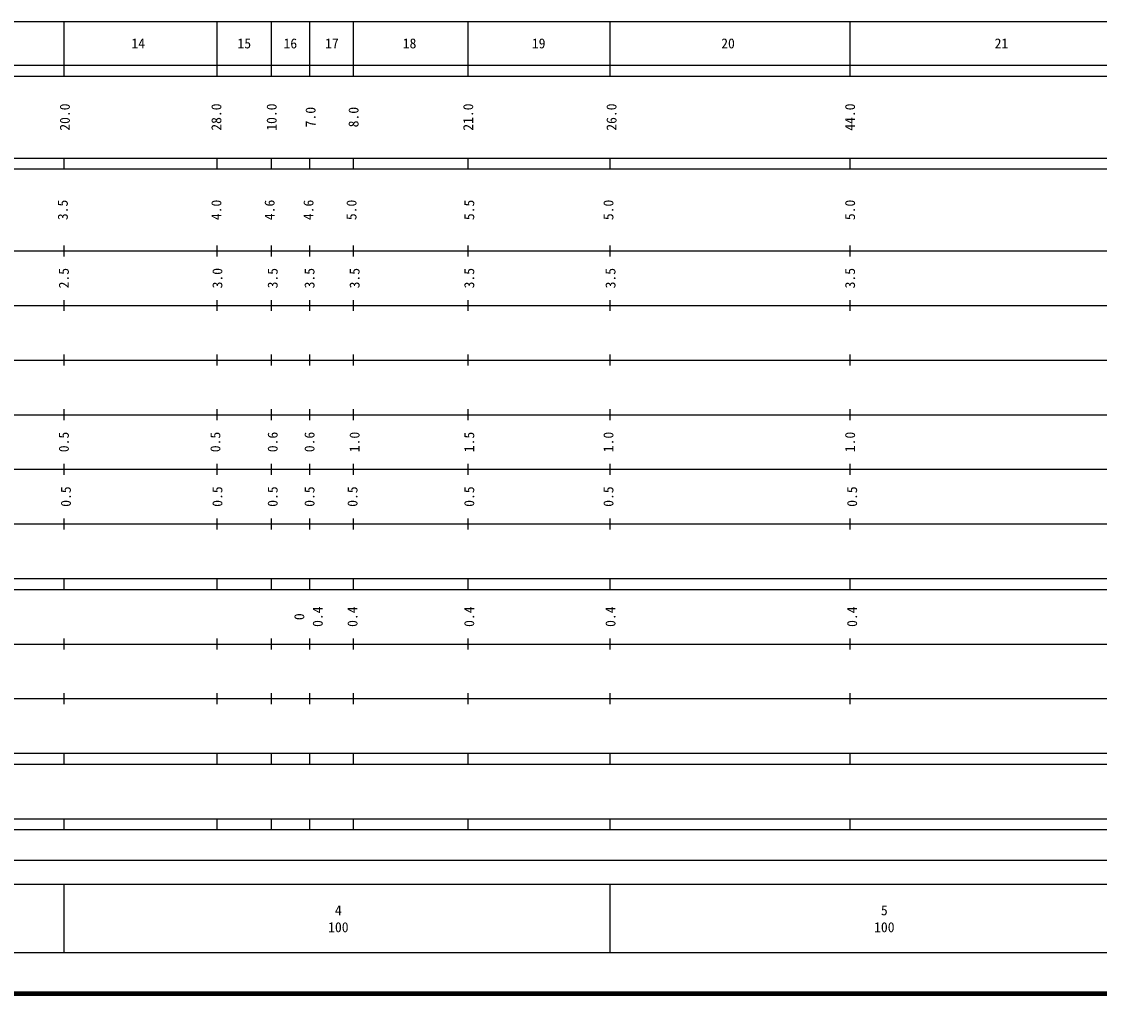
# Model space of a CAD drawing. Units: millimetres on the paper, enlarged 1000 times. Extents: x 40000 to 680000, y 20000 to 380000.
# Drawn here: x 260264 to 457689, y 20000 to 198000 of the extents above; entities that cross this region are included whole.
import ezdxf
from ezdxf.enums import TextEntityAlignment as Align

# ---------------------------------------------------------------- set-up
doc = ezdxf.new("R2010")
doc.units = ezdxf.units.MM
doc.header["$LTSCALE"] = 1000
doc.layers.add('M-TTL', color=2, linetype='Continuous', lineweight=140)
doc.layers.add('M-TTL-BAND', color=7, linetype='Continuous', lineweight=25)
doc.styles.add('ＭＳ ゴシック', font='')
doc.styles.get('ＭＳ ゴシック').set_extended_font_data('MS Gothic')

msp = doc.modelspace()

# ---------------------------------------------------------------- linework, layer by layer
at = {"layer": 'M-TTL'}
msp.add_line((40000, 20000), (680000, 20000), dxfattribs=at)
at = {"layer": 'M-TTL-BAND'}
for p, q in [((68000, 198000), (579000, 198000)), ((268000, 198000), (268000, 188000)), ((296000, 198000), (296000, 188000)), ((306000, 198000), (306000, 188000)), ((313000, 198000), (313000, 188000)), ((321000, 198000), (321000, 188000)), ((342000, 198000), (342000, 188000)), ((368000, 198000), (368000, 188000)), ((412000, 198000), (412000, 188000)), ((40000, 190000), (579000, 190000)), ((40000, 188000), (579000, 188000)), ((40000, 173000), (579000, 173000)), ((268000, 173000), (268000, 171000)), ((296000, 173000), (296000, 171000)), ((306000, 173000), (306000, 171000)), ((313000, 173000), (313000, 171000)), ((321000, 173000), (321000, 171000)), ((342000, 173000), (342000, 171000)), ((368000, 173000), (368000, 171000)), ((412000, 173000), (412000, 171000)), ((40000, 171000), (579000, 171000)), ((40000, 156000), (579000, 156000)), ((268000, 157000), (268000, 155000)), ((296000, 157000), (296000, 155000)), ((306000, 157000), (306000, 155000)), ((313000, 157000), (313000, 155000)), ((321000, 157000), (321000, 155000)), ((342000, 157000), (342000, 155000)), ((368000, 157000), (368000, 155000)), ((412000, 157000), (412000, 155000)), ((268000, 147000), (268000, 145000)), ((296000, 147000), (296000, 145000)), ((306000, 147000), (306000, 145000)), ((313000, 147000), (313000, 145000)), ((321000, 147000), (321000, 145000)), ((342000, 147000), (342000, 145000)), ((368000, 147000), (368000, 145000)), ((412000, 147000), (412000, 145000)), ((46000, 146000), (579000, 146000)), ((268000, 137000), (268000, 135000)), ((296000, 137000), (296000, 135000)), ((306000, 137000), (306000, 135000)), ((313000, 137000), (313000, 135000)), ((321000, 137000), (321000, 135000)), ((342000, 137000), (342000, 135000)), ((368000, 137000), (368000, 135000)), ((412000, 137000), (412000, 135000)), ((52000, 136000), (579000, 136000)), ((268000, 127000), (268000, 125000)), ((296000, 127000), (296000, 125000)), ((306000, 127000), (306000, 125000)), ((313000, 127000), (313000, 125000)), ((321000, 127000), (321000, 125000)), ((342000, 127000), (342000, 125000)), ((368000, 127000), (368000, 125000)), ((412000, 127000), (412000, 125000)), ((46000, 126000), (579000, 126000)), ((268000, 117000), (268000, 115000)), ((296000, 117000), (296000, 115000)), ((306000, 117000), (306000, 115000)), ((313000, 117000), (313000, 115000)), ((321000, 117000), (321000, 115000)), ((342000, 117000), (342000, 115000)), ((368000, 117000), (368000, 115000)), ((412000, 117000), (412000, 115000)), ((52000, 116000), (579000, 116000)), ((268000, 107000), (268000, 105000)), ((296000, 107000), (296000, 105000)), ((306000, 107000), (306000, 105000)), ((313000, 107000), (313000, 105000)), ((321000, 107000), (321000, 105000)), ((342000, 107000), (342000, 105000)), ((368000, 107000), (368000, 105000)), ((412000, 107000), (412000, 105000)), ((46000, 106000), (579000, 106000)), ((40000, 96000), (579000, 96000)), ((268000, 96000), (268000, 94000)), ((296000, 96000), (296000, 94000)), ((306000, 96000), (306000, 94000)), ((313000, 96000), (313000, 94000)), ((321000, 96000), (321000, 94000)), ((342000, 96000), (342000, 94000)), ((368000, 96000), (368000, 94000)), ((412000, 96000), (412000, 94000)), ((40000, 94000), (579000, 94000)), ((268000, 85000), (268000, 83000)), ((296000, 85000), (296000, 83000)), ((306000, 85000), (306000, 83000)), ((313000, 85000), (313000, 83000)), ((321000, 85000), (321000, 83000)), ((342000, 85000), (342000, 83000)), ((368000, 85000), (368000, 83000)), ((412000, 85000), (412000, 83000)), ((49000, 84000), (579000, 84000)), ((40000, 74000), (579000, 74000)), ((268000, 75000), (268000, 73000)), ((296000, 75000), (296000, 73000)), ((306000, 75000), (306000, 73000)), ((313000, 75000), (313000, 73000)), ((321000, 75000), (321000, 73000)), ((342000, 75000), (342000, 73000)), ((368000, 75000), (368000, 73000)), ((412000, 75000), (412000, 73000)), ((40000, 64000), (579000, 64000)), ((268000, 64000), (268000, 62000)), ((296000, 64000), (296000, 62000)), ((306000, 64000), (306000, 62000)), ((313000, 64000), (313000, 62000)), ((321000, 64000), (321000, 62000)), ((342000, 64000), (342000, 62000)), ((368000, 64000), (368000, 62000)), ((412000, 64000), (412000, 62000)), ((40000, 62000), (579000, 62000)), ((40000, 52000), (579000, 52000)), ((268000, 52000), (268000, 50000)), ((296000, 52000), (296000, 50000)), ((306000, 52000), (306000, 50000)), ((313000, 52000), (313000, 50000)), ((321000, 52000), (321000, 50000)), ((342000, 52000), (342000, 50000)), ((368000, 52000), (368000, 50000)), ((412000, 52000), (412000, 50000)), ((40000, 50000), (579000, 50000)), ((244095, 44406), (565868, 44406)), ((40000, 40000), (579000, 40000)), ((268000, 40000), (268000, 27500)), ((368000, 40000), (368000, 27500)), ((68000, 27500), (579000, 27500))]:
    msp.add_line(p, q, dxfattribs=at)

# ---------------------------------------------------------------- texts
at = {"layer": 'M-TTL-BAND', "style": 'ＭＳ ゴシック'}
for s, p in [('14', (281638, 194000)), ('15', (301062, 194000)), ('16', (309493, 194000)), ('17', (317116, 194000)), ('18', (331331, 194000)), ('19', (354980, 194000)), ('20', (389659, 194000)), ('21', (439739, 194000)), ('4', (318288, 35238)), ('5', (418288, 35238)), ('100', (318288, 32131)), ('100', (418288, 32131))]:
    msp.add_text(s, height=1833, dxfattribs=at).set_placement(p, align=Align.MIDDLE_CENTER)
for s, p in [('20.0', (268186, 180500)), ('28.0', (295937, 180500)), ('10.0', (306063, 180500)), ('7.0', (313188, 180500)), ('8.0', (321063, 180500)), ('21.0', (342064, 180500)), ('26.0', (368315, 180500)), ('44.0', (412004, 180500)), ('3.5', (267811, 163500)), ('4.0', (295937, 163500)), ('4.6', (305688, 163500)), ('4.6', (312813, 163500)), ('5.0', (320688, 163500)), ('5.5', (342251, 163500)), ('5.0', (367752, 163500)), ('5.0', (412004, 163500)), ('2.5', (267999, 151000)), ('3.0', (296125, 151000)), ('3.5', (306250, 151000)), ('3.5', (313000, 151000)), ('3.5', (321251, 151000)), ('3.5', (342251, 151000)), ('3.5', (368127, 151000)), ('3.5', (412004, 151000)), ('0.5', (267999, 121000)), ('0.5', (295750, 121000)), ('0.6', (306250, 121000)), ('0.6', (313000, 121000)), ('1.0', (321251, 121000)), ('1.5', (342251, 121000)), ('1.0', (367752, 121000)), ('1.0', (412004, 121000)), ('0.5', (268374, 111000)), ('0.5', (296125, 111000)), ('0.5', (306250, 111000)), ('0.5', (313000, 111000)), ('0.5', (320876, 111000)), ('0.5', (342251, 111000)), ('0.5', (367752, 111000)), ('0.5', (412379, 111000)), ('0', (311125, 89000)), ('0.4', (314500, 89000)), ('0.4', (320876, 89000)), ('0.4', (342251, 89000)), ('0.4', (368127, 89000)), ('0.4', (412379, 89000))]:
    msp.add_text(s, height=1833, rotation=90, dxfattribs=at).set_placement(p, align=Align.MIDDLE_CENTER)

doc.saveas('drawing.dxf')
